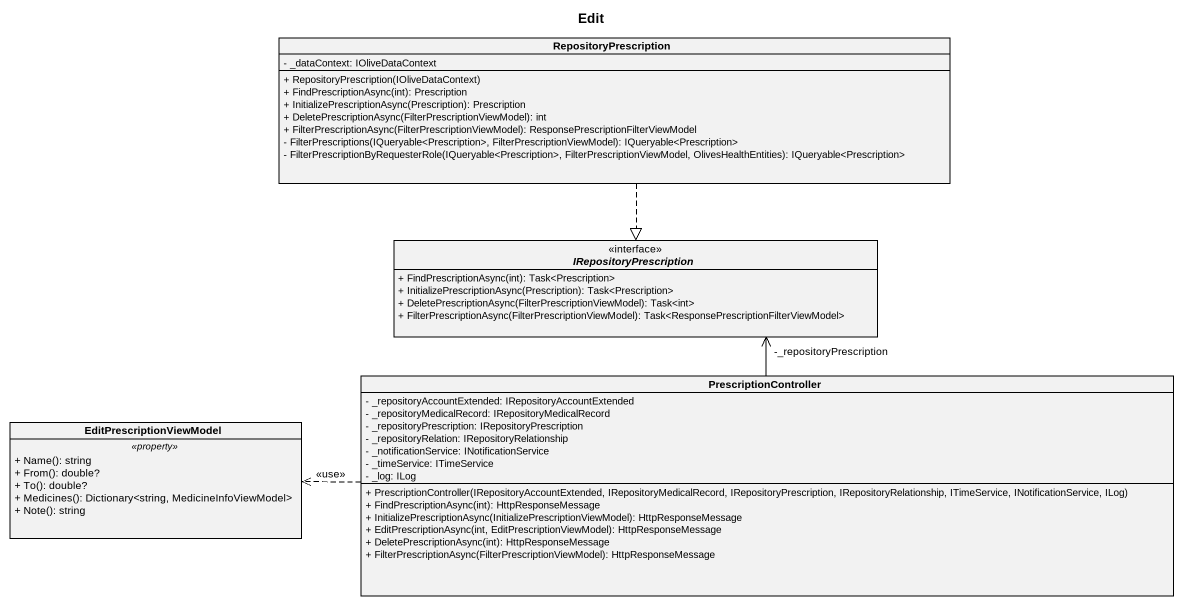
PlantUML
@startuml
title Edit
hide circle
hide empty members
skinparam classAttributeIconSize 0
class RepositoryPrescription {
  - _dataContext: IOliveDataContext
  + RepositoryPrescription(IOliveDataContext)
  + FindPrescriptionAsync(int): Prescription
  + InitializePrescriptionAsync(Prescription): Prescription
  + DeletePrescriptionAsync(FilterPrescriptionViewModel): int
  + FilterPrescriptionAsync(FilterPrescriptionViewModel): ResponsePrescriptionFilterViewModel
  - FilterPrescriptions(IQueryable<Prescription>, FilterPrescriptionViewModel): IQueryable<Prescription>
  - FilterPrescriptionByRequesterRole(IQueryable<Prescription>, FilterPrescriptionViewModel, OlivesHealthEntities): IQueryable<Prescription>
}
interface IRepositoryPrescription {
  + FindPrescriptionAsync(int): Task<Prescription>
  + InitializePrescriptionAsync(Prescription): Task<Prescription>
  + DeletePrescriptionAsync(FilterPrescriptionViewModel): Task<int>
  + FilterPrescriptionAsync(FilterPrescriptionViewModel): Task<ResponsePrescriptionFilterViewModel>
}
class PrescriptionController {
  - _repositoryAccountExtended: IRepositoryAccountExtended
  - _repositoryMedicalRecord: IRepositoryMedicalRecord
  - _repositoryPrescription: IRepositoryPrescription
  - _repositoryRelation: IRepositoryRelationship
  - _notificationService: INotificationService
  - _timeService: ITimeService
  - _log: ILog
  + PrescriptionController(IRepositoryAccountExtended, IRepositoryMedicalRecord, IRepositoryPrescription, IRepositoryRelationship, ITimeService, INotificationService, ILog)
  + FindPrescriptionAsync(int): HttpResponseMessage
  + InitializePrescriptionAsync(InitializePrescriptionViewModel): HttpResponseMessage
  + EditPrescriptionAsync(int, EditPrescriptionViewModel): HttpResponseMessage
  + DeletePrescriptionAsync(int): HttpResponseMessage
  + FilterPrescriptionAsync(FilterPrescriptionViewModel): HttpResponseMessage
}
class EditPrescriptionViewModel {
  .. <<property>> ..
  + Name(): string
  + From(): double?
  + To(): double?
  + Medicines(): Dictionary<string, MedicineInfoViewModel>
  + Note(): string
}
RepositoryPrescription ..|> IRepositoryPrescription
PrescriptionController -up-> "-_repositoryPrescription" IRepositoryPrescription
PrescriptionController .left.> EditPrescriptionViewModel : <<use>>
@enduml
